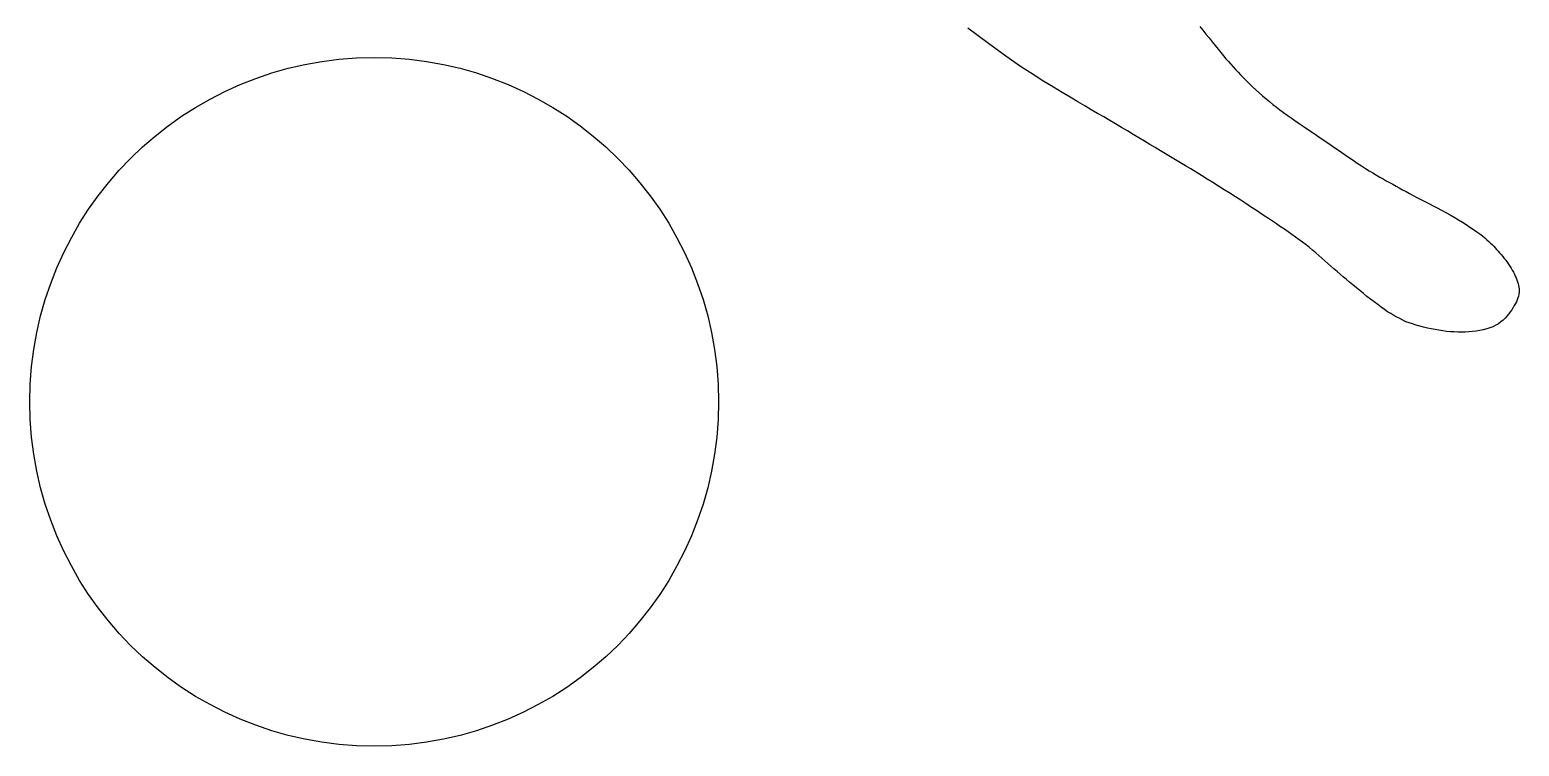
# Model space of a CAD drawing. Header units: inches. Extents: x 105.6 to 147.4, y 36.9 to 62.2.
# Drawn here: x 122.375 to 123.312, y 45.133 to 45.584 of the extents above; entities that cross this region are included whole.
import ezdxf

# ---------------------------------------------------------------- set-up
doc = ezdxf.new("R2010")
doc.units = ezdxf.units.IN
doc.header["$MEASUREMENT"] = 0
doc.layers.add('Gente', color=11, linetype='Continuous')
doc.layers.add('MUEBLES', color=1, linetype='Continuous')

# ---------------------------------------------------------------- blocks, each defined once
blk = doc.blocks.new('SILLA CON G')
at = {"layer": 'Gente'}
for p, q in [((86.15242, 52.82169), (86.13943, 52.83146)), ((86.28547, 52.83246), (86.28738, 52.83009)), ((86.28738, 52.83009), (86.28933, 52.82769)), ((86.28933, 52.82769), (86.29128, 52.82525)), ((86.29128, 52.82525), (86.29322, 52.82283)), ((86.16339, 52.81375), (86.15242, 52.82169)), ((86.17266, 52.80733), (86.16339, 52.81375)), ((86.29322, 52.82283), (86.29512, 52.82046)), ((86.29512, 52.82046), (86.29695, 52.81818)), ((86.29695, 52.81818), (86.2987, 52.81602)), ((86.2987, 52.81602), (86.30035, 52.81401)), ((86.30035, 52.81401), (86.30192, 52.81214)), ((86.18054, 52.80214), (86.17266, 52.80733)), ((86.30192, 52.81214), (86.30344, 52.81036)), ((86.30344, 52.81036), (86.30493, 52.80866)), ((86.30493, 52.80866), (86.30642, 52.807)), ((86.30642, 52.807), (86.30794, 52.80536)), ((86.30794, 52.80536), (86.30951, 52.80369)), ((86.18732, 52.79786), (86.18054, 52.80214)), ((86.19333, 52.7942), (86.18732, 52.79786)), ((86.30951, 52.80369), (86.31117, 52.80198)), ((86.31117, 52.80198), (86.31293, 52.80019)), ((86.31293, 52.80019), (86.31479, 52.79834)), ((86.31479, 52.79834), (86.31673, 52.79646)), ((86.31673, 52.79646), (86.31873, 52.79454)), ((86.19881, 52.7909), (86.19333, 52.7942)), ((86.20388, 52.78788), (86.19881, 52.7909)), ((86.20859, 52.78509), (86.20388, 52.78788)), ((86.31873, 52.79454), (86.3208, 52.79262)), ((86.3208, 52.79262), (86.3229, 52.7907)), ((86.3229, 52.7907), (86.32503, 52.78881)), ((86.32503, 52.78881), (86.32718, 52.78696)), ((86.32718, 52.78696), (86.32933, 52.78517)), ((86.213, 52.7825), (86.20859, 52.78509)), ((86.21716, 52.78006), (86.213, 52.7825)), ((86.22113, 52.77774), (86.21716, 52.78006)), ((86.22497, 52.7755), (86.22113, 52.77774)), ((86.32933, 52.78517), (86.33149, 52.78343)), ((86.33149, 52.78343), (86.33368, 52.78172)), ((86.33368, 52.78172), (86.3359, 52.78003)), ((86.3359, 52.78003), (86.33817, 52.77835)), ((86.33817, 52.77835), (86.34049, 52.77666)), ((86.34049, 52.77666), (86.34289, 52.77496)), ((86.22875, 52.77329), (86.22497, 52.7755)), ((86.23249, 52.77109), (86.22875, 52.77329)), ((86.23622, 52.76889), (86.23249, 52.77109)), ((86.2399, 52.7667), (86.23622, 52.76889)), ((86.34289, 52.77496), (86.34537, 52.77323)), ((86.34537, 52.77323), (86.34794, 52.77145)), ((86.34794, 52.77145), (86.35058, 52.76964)), ((86.35058, 52.76964), (86.35332, 52.76778)), ((86.35332, 52.76778), (86.35611, 52.76589)), ((86.24354, 52.76454), (86.2399, 52.7667)), ((86.24713, 52.7624), (86.24354, 52.76454)), ((86.25065, 52.76029), (86.24713, 52.7624)), ((86.25409, 52.75823), (86.25065, 52.76029)), ((86.25744, 52.75622), (86.25409, 52.75823)), ((86.35611, 52.76589), (86.35894, 52.76397)), ((86.35894, 52.76397), (86.36181, 52.76203)), ((86.36181, 52.76203), (86.36471, 52.76007)), ((86.36471, 52.76007), (86.36762, 52.75809)), ((86.36762, 52.75809), (86.37054, 52.75609)), ((86.26071, 52.75426), (86.25744, 52.75622)), ((86.2639, 52.75235), (86.26071, 52.75426)), ((86.26705, 52.75046), (86.2639, 52.75235)), ((86.27018, 52.74857), (86.26705, 52.75046)), ((86.27332, 52.74667), (86.27018, 52.74857)), ((86.37054, 52.75609), (86.37344, 52.7541)), ((86.37344, 52.7541), (86.37632, 52.75213)), ((86.37632, 52.75213), (86.37915, 52.75019)), ((86.37915, 52.75019), (86.38192, 52.74831)), ((86.38192, 52.74831), (86.38462, 52.7465)), ((86.27651, 52.74474), (86.27332, 52.74667)), ((86.27975, 52.74276), (86.27651, 52.74474)), ((86.28309, 52.74072), (86.27975, 52.74276)), ((86.28654, 52.7386), (86.28309, 52.74072)), ((86.38462, 52.7465), (86.38723, 52.74478)), ((86.38723, 52.74478), (86.38974, 52.74315)), ((86.38974, 52.74315), (86.39213, 52.74165)), ((86.39213, 52.74165), (86.39441, 52.74025)), ((86.39441, 52.74025), (86.39661, 52.73893)), ((86.39661, 52.73893), (86.39874, 52.73769)), ((86.29007, 52.73642), (86.28654, 52.7386)), ((86.29365, 52.73419), (86.29007, 52.73642)), ((86.29726, 52.73194), (86.29365, 52.73419)), ((86.30085, 52.72968), (86.29726, 52.73194)), ((86.30439, 52.72744), (86.30085, 52.72968)), ((86.39874, 52.73769), (86.40082, 52.7365)), ((86.40082, 52.7365), (86.40287, 52.73536)), ((86.40287, 52.73536), (86.40489, 52.73423)), ((86.40489, 52.73423), (86.40692, 52.73311)), ((86.40692, 52.73311), (86.40897, 52.73198)), ((86.40897, 52.73198), (86.41104, 52.73084)), ((86.41104, 52.73084), (86.41314, 52.72968)), ((86.41314, 52.72968), (86.4153, 52.72851)), ((86.30785, 52.72524), (86.30439, 52.72744)), ((86.3112, 52.7231), (86.30785, 52.72524)), ((86.3144, 52.72102), (86.3112, 52.7231)), ((86.31748, 52.71902), (86.3144, 52.72102)), ((86.4153, 52.72851), (86.4175, 52.72731)), ((86.4175, 52.72731), (86.41978, 52.72609)), ((86.41978, 52.72609), (86.4221, 52.72486)), ((86.4221, 52.72486), (86.42454, 52.72358)), ((86.42454, 52.72358), (86.42705, 52.72228)), ((86.42705, 52.72228), (86.42963, 52.72095)), ((86.42963, 52.72095), (86.43227, 52.71959)), ((86.32043, 52.71708), (86.31748, 52.71902)), ((86.32327, 52.7152), (86.32043, 52.71708)), ((86.32602, 52.71337), (86.32327, 52.7152)), ((86.32868, 52.71158), (86.32602, 52.71337)), ((86.33127, 52.70984), (86.32868, 52.71158)), ((86.43227, 52.71959), (86.43495, 52.7182)), ((86.43495, 52.7182), (86.43764, 52.71678)), ((86.43764, 52.71678), (86.44033, 52.71533)), ((86.44033, 52.71533), (86.44301, 52.71385)), ((86.44301, 52.71385), (86.44565, 52.71234)), ((86.44565, 52.71234), (86.44824, 52.71081)), ((86.44824, 52.71081), (86.45076, 52.70927)), ((86.33381, 52.70813), (86.33127, 52.70984)), ((86.3363, 52.70644), (86.33381, 52.70813)), ((86.33874, 52.70478), (86.3363, 52.70644)), ((86.34113, 52.70313), (86.33874, 52.70478)), ((86.34348, 52.70149), (86.34113, 52.70313)), ((86.34577, 52.69986), (86.34348, 52.70149)), ((86.45076, 52.70927), (86.45318, 52.70772)), ((86.45318, 52.70772), (86.4555, 52.7062)), ((86.4555, 52.7062), (86.4577, 52.70471)), ((86.4577, 52.70471), (86.45975, 52.70326)), ((86.45975, 52.70326), (86.46164, 52.70188)), ((86.46164, 52.70188), (86.46335, 52.70058)), ((86.34802, 52.69823), (86.34577, 52.69986)), ((86.35021, 52.6966), (86.34802, 52.69823)), ((86.35234, 52.69496), (86.35021, 52.6966)), ((86.35442, 52.6933), (86.35234, 52.69496)), ((86.35645, 52.69163), (86.35442, 52.6933)), ((86.46335, 52.70058), (86.46487, 52.69936)), ((86.46487, 52.69936), (86.46622, 52.69823)), ((86.46622, 52.69823), (86.46743, 52.69715)), ((86.46743, 52.69715), (86.46852, 52.69612)), ((86.46852, 52.69612), (86.46953, 52.69512)), ((86.46953, 52.69512), (86.47048, 52.69412)), ((86.47048, 52.69412), (86.4714, 52.69313)), ((86.4714, 52.69313), (86.47232, 52.6921)), ((86.47232, 52.6921), (86.47326, 52.69105)), ((86.35844, 52.68996), (86.35645, 52.69163)), ((86.36039, 52.68828), (86.35844, 52.68996)), ((86.36232, 52.6866), (86.36039, 52.68828)), ((86.36423, 52.68491), (86.36232, 52.6866)), ((86.36613, 52.68323), (86.36423, 52.68491)), ((86.36803, 52.68156), (86.36613, 52.68323)), ((86.47326, 52.69105), (86.47421, 52.68996)), ((86.47421, 52.68996), (86.47517, 52.68883)), ((86.47517, 52.68883), (86.47613, 52.68768)), ((86.47613, 52.68768), (86.47708, 52.6865)), ((86.47708, 52.6865), (86.47801, 52.6853)), ((86.47801, 52.6853), (86.47892, 52.68409)), ((86.47892, 52.68409), (86.4798, 52.68286)), ((86.4798, 52.68286), (86.48063, 52.68161)), ((86.36993, 52.67989), (86.36803, 52.68156)), ((86.37185, 52.67823), (86.36993, 52.67989)), ((86.37378, 52.67656), (86.37185, 52.67823)), ((86.37574, 52.67489), (86.37378, 52.67656)), ((86.37774, 52.6732), (86.37574, 52.67489)), ((86.37978, 52.67149), (86.37774, 52.6732)), ((86.48063, 52.68161), (86.48142, 52.68037)), ((86.48142, 52.68037), (86.48216, 52.67912)), ((86.48216, 52.67912), (86.48283, 52.67788)), ((86.48283, 52.67788), (86.48349, 52.67662)), ((86.48349, 52.67662), (86.48408, 52.67539)), ((86.48408, 52.67539), (86.48462, 52.67418)), ((86.48462, 52.67418), (86.48509, 52.67298)), ((86.38186, 52.66976), (86.37978, 52.67149)), ((86.384, 52.66799), (86.38186, 52.66976)), ((86.3862, 52.66619), (86.384, 52.66799)), ((86.38844, 52.66437), (86.3862, 52.66619)), ((86.3907, 52.66256), (86.38844, 52.66437)), ((86.48509, 52.67298), (86.48551, 52.67181)), ((86.48551, 52.67181), (86.48587, 52.67065)), ((86.48587, 52.67065), (86.48615, 52.6695)), ((86.48633, 52.66386), (86.48608, 52.66272)), ((86.48615, 52.6695), (86.48636, 52.66837)), ((86.48648, 52.665), (86.48633, 52.66386)), ((86.48636, 52.66837), (86.48649, 52.66725)), ((86.48653, 52.66612), (86.48648, 52.665)), ((86.48649, 52.66725), (86.48653, 52.66612)), ((86.39297, 52.66078), (86.3907, 52.66256)), ((86.39522, 52.65903), (86.39297, 52.66078)), ((86.39744, 52.65736), (86.39522, 52.65903)), ((86.39961, 52.65577), (86.39744, 52.65736)), ((86.4017, 52.65429), (86.39961, 52.65577)), ((86.48267, 52.65549), (86.48182, 52.65419)), ((86.48345, 52.65675), (86.48267, 52.65549)), ((86.48414, 52.65799), (86.48345, 52.65675)), ((86.48476, 52.6592), (86.48414, 52.65799)), ((86.48529, 52.66039), (86.48476, 52.6592)), ((86.48573, 52.66156), (86.48529, 52.66039)), ((86.48608, 52.66272), (86.48573, 52.66156)), ((86.4037, 52.65293), (86.4017, 52.65429)), ((86.40564, 52.65169), (86.4037, 52.65293)), ((86.40754, 52.65055), (86.40564, 52.65169)), ((86.40941, 52.6495), (86.40754, 52.65055)), ((86.4113, 52.64854), (86.40941, 52.6495)), ((86.41321, 52.64764), (86.4113, 52.64854)), ((86.41508, 52.64663), (86.41321, 52.64764)), ((86.41723, 52.64601), (86.41508, 52.64663)), ((86.41938, 52.64525), (86.41723, 52.64601)), ((86.42162, 52.64453), (86.41938, 52.64525)), ((86.47346, 52.64536), (86.4718, 52.64435)), ((86.47498, 52.64647), (86.47346, 52.64536)), ((86.47638, 52.64766), (86.47498, 52.64647)), ((86.47766, 52.64891), (86.47638, 52.64766)), ((86.47883, 52.65021), (86.47766, 52.64891)), ((86.47992, 52.65154), (86.47883, 52.65021)), ((86.48091, 52.65287), (86.47992, 52.65154)), ((86.48182, 52.65419), (86.48091, 52.65287)), ((86.42393, 52.64385), (86.42162, 52.64453)), ((86.42629, 52.64322), (86.42393, 52.64385)), ((86.4287, 52.64263), (86.42629, 52.64322)), ((86.43113, 52.6421), (86.4287, 52.64263)), ((86.43357, 52.64162), (86.43113, 52.6421)), ((86.43601, 52.6412), (86.43357, 52.64162)), ((86.43842, 52.64084), (86.43601, 52.6412)), ((86.44081, 52.64054), (86.43842, 52.64084)), ((86.44319, 52.64031), (86.44081, 52.64054)), ((86.44555, 52.64015), (86.44319, 52.64031)), ((86.44789, 52.64006), (86.44555, 52.64015)), ((86.45023, 52.64003), (86.44789, 52.64006)), ((86.45255, 52.64008), (86.45023, 52.64003)), ((86.45487, 52.6402), (86.45255, 52.64008)), ((86.45719, 52.64039), (86.45487, 52.6402)), ((86.45948, 52.64067), (86.45719, 52.64039)), ((86.46173, 52.64103), (86.45948, 52.64067)), ((86.46393, 52.64149), (86.46173, 52.64103)), ((86.46605, 52.64204), (86.46393, 52.64149)), ((86.46808, 52.6427), (86.46605, 52.64204)), ((86.47, 52.64347), (86.46808, 52.6427)), ((86.4718, 52.64435), (86.47, 52.64347))]:
    blk.add_line(p, q, dxfattribs=at)

msp = doc.modelspace()

# ---------------------------------------------------------------- linework, layer by layer
at = {"layer": 'MUEBLES'}
msp.add_circle((122.59161, 45.34963), 0.21678, dxfattribs=at)
msp.add_circle((122.59161, 45.34963), 0.21678, dxfattribs=at)

# ---------------------------------------------------------------- block references
msp.add_blockref('SILLA CON G', (36.82588, -7.24654))

doc.saveas('drawing.dxf')
